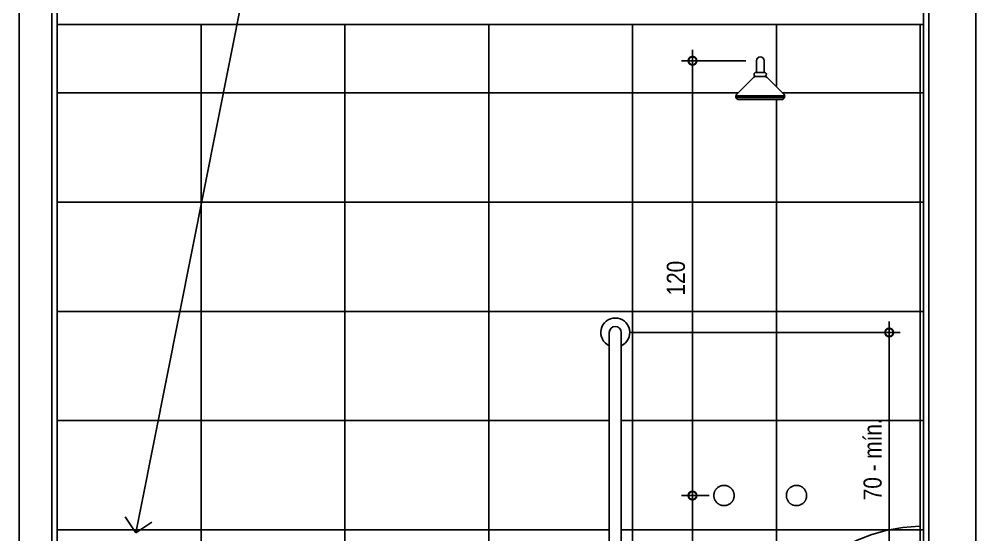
# Model space of a CAD drawing. Header units: metres. Extents: x 3 to 168, y -142 to 28.
# Drawn here: x 97.984 to 100.624, y -85.894 to -84.471 of the extents above; entities that cross this region are included whole.
import ezdxf
from ezdxf import colors
from ezdxf.entities.mleader import LeaderData, LeaderLine
from ezdxf.math import Vec2, Vec3

# ---------------------------------------------------------------- set-up
doc = ezdxf.new("R2010")
doc.units = ezdxf.units.M
doc.linetypes.add('DASHEDX2', pattern=[1.5, 1, -0.5])
for name, color, linetype in [('ARQ-ALV ACAB', 4, 'Continuous'), ('ARQ-ALV OSSO', 5, 'Continuous'), ('ARQ-AUX1', 1, 'Continuous'), ('ARQ-AUX2', 2, 'Continuous'), ('ARQ-CERÂMICA', 7, 'Continuous'), ('ARQ-DIM', 2, 'Continuous'), ('ARQ-HID', 2, 'Continuous'), ('ARQ-PRJ', 7, 'DASHEDX2'), ('ARQ-SIM', 1, 'Continuous')]:
    doc.layers.add(name, color=color, linetype=linetype)
doc.styles.add('Adesa', font='ARIALN.TTF')
doc.dimstyles.new('ADESA 1-0025', dxfattribs={"dimtxt": 0.05, "dimasz": 0.045, "dimexe": 0.03, "dimexo": 0.04, "dimgap": 0.02, "dimtad": 1, "dimtoh": 1, "dimdec": 0, "dimlfac": 100, "dimzin": 4, "dimtxsty": 'Adesa', "dimblk": 'DOTSMALL', "dimcen": 1, "dimdle": 0.03, "dimclrd": 1, "dimclre": 1, "dimclrt": 256, "dimazin": 1, "dimtm": 1e-09, "dimtfac": 1, "dimtdec": 0, "dimtix": 1, "dimtmove": 2, "dimatfit": 0, "dimldrblk": 'DOTSMALL', "dimfxl": 0.8, "dimtvp": 2, "dimtolj": 1, "dimtzin": 0, "dimarcsym": 0})

# ---------------------------------------------------------------- blocks, each defined once
blk = doc.blocks.new('_DotSmall')
at = {"color": 0, "linetype": 'ByBlock', "const_width": 0.5}
blk.add_lwpolyline([(-0.0625, 0, 1), (0.0625, 0, 1)], format="xyb", close=True, dxfattribs=at)
blk = doc.blocks.new('*D336')
at = {"layer": 'ARQ-DIM', "color": 1, "lineweight": -2, "transparency": 16777216}
for p, q in [((100.3845432984395, -85.30574659082254), (100.3845432984395, -86.06574659082247)), ((99.66874352470269, -85.33574659082254), (100.4145432984395, -85.33574659082254)), ((100.3687435247027, -86.03574659082247), (100.4145432984395, -86.03574659082247))]:
    blk.add_line(p, q, dxfattribs=at)
at = {"layer": 'Defpoints', "color": 0, "transparency": 16777216}
for p in [(99.62874352470268, -85.33574659082254), (100.3287435247027, -86.03574659082247), (100.3845432984395, -86.03574659082247)]:
    blk.add_point(p, dxfattribs=at)
at = {"layer": 'ARQ-DIM', "color": 1, "lineweight": -2, "transparency": 16777216, "xscale": 0.045, "yscale": 0.045, "zscale": 0.045}
for p, rotation in [((100.3845432984395, -85.33574659082254), 90), ((100.3845432984395, -86.03574659082247), 270)]:
    blk.add_blockref('_DotSmall', p, dxfattribs=dict(at, rotation=rotation))
at = {"layer": 'ARQ-DIM', "transparency": 16777216, "insert": (100.3389805426414, -85.68574659082252), "char_height": 0.05, "attachment_point": 5, "rotation": 90, "style": 'Adesa'}
blk.add_mtext('\\A1;70 - mín.', dxfattribs=at)
blk = doc.blocks.new('chuveiro frente')
for p, q in [((-0.0099999997764826, 0.069821262077312), (-0.0099999997764826, 0.0998212620770573)), ((0.0099999997764826, 0.069821262077312), (0.0099999997764826, 0.0998212620770573)), ((-0.0173974726349116, 0.0565552249563552), (-0.061309963464737, 0.0127339628788832)), ((-0.0109484726563096, 0.069821262077312), (0.0109484726563096, 0.069821262077312)), ((-0.0109484726563096, 0.0598212620770937), (0.0109484726563096, 0.0598212620770937)), ((0.0173974726349116, 0.0565552249563552), (0.061309963464737, 0.0127339628788832)), ((-0.0626069298014045, 0.0099999999997635), (0.0626069307327271, 0.0099999999997635)), ((-0.0622771624475718, 0.0049999999996544), (0.0622771624475718, 0.0049999999996544)), ((-0.05486096348613501, 0), (0.05486096348613501, 0))]:
    blk.add_line(p, q)
for centre, radius, start, end in [((0, 0.0998212620770573), 0.0099999999999998, 0, 180), ((-0.0109484726563096, 0.0518212620772829), 0.008, 90, 143.7190376890804), ((-0.0109484726563096, 0.0648212620772029), 0.0049999999999955, 90, 270), ((0.0109484726563096, 0.0648212620772029), 0.0049999999999955, 270, 90), ((0.0109484726563096, 0.0518212620772829), 0.008, 36.28096231091956, 90), ((-0.05486096348613501, 0.0079999999998108), 0.008, 143.7190376890804, 270), ((0.05486096348613501, 0.0079999999998108), 0.008, 270, 36.28096231091956)]:
    blk.add_arc(centre, radius, start, end)
blk = doc.blocks.new('*D339')
at = {"layer": 'ARQ-DIM', "color": 1, "lineweight": -2, "transparency": 16777216}
for p, q in [((99.84173940638804, -84.55574659082241), (99.84173940638804, -85.81574679975168)), ((99.98874385674317, -84.58574659082241), (99.81173940638804, -84.58574659082241)), ((99.88808615203625, -85.78574679975168), (99.81173940638804, -85.78574679975168))]:
    blk.add_line(p, q, dxfattribs=at)
at = {"layer": 'Defpoints', "color": 0, "transparency": 16777216}
for p in [(100.0287438567432, -84.58574659082241), (99.84173940638804, -85.78574679975168), (99.92808615203626, -85.78574679975168)]:
    blk.add_point(p, dxfattribs=at)
at = {"layer": 'ARQ-DIM', "color": 1, "lineweight": -2, "transparency": 16777216, "xscale": 0.045, "yscale": 0.045, "zscale": 0.045}
for p, rotation in [((99.84173940638804, -84.58574659082241), 90), ((99.84173940638804, -85.78574679975168), 270)]:
    blk.add_blockref('_DotSmall', p, dxfattribs=dict(at, rotation=rotation))
at = {"layer": 'ARQ-DIM', "transparency": 16777216, "insert": (99.79621075700192, -85.18574669528707), "char_height": 0.05, "attachment_point": 5, "rotation": 90, "style": 'Adesa'}
blk.add_mtext('\\A1;120', dxfattribs=at)
blk = doc.blocks.new('*D335')
at = {"layer": 'ARQ-DIM', "color": 1, "lineweight": -2, "transparency": 16777216}
for p, q in [((99.84173940638827, -85.75574679975168), (99.84173940638827, -86.8157465908225)), ((99.88808615203625, -85.78574679975168), (99.81173940638827, -85.78574679975168)), ((99.98874385674316, -86.7857465908225), (99.81173940638827, -86.7857465908225))]:
    blk.add_line(p, q, dxfattribs=at)
at = {"layer": 'Defpoints', "color": 0, "transparency": 16777216}
for p in [(99.92808615203626, -85.78574679975168, 4.318359476995725e-06), (99.84173940638827, -86.7857465908225), (100.0287438567432, -86.7857465908225, 4.318356323904093e-06)]:
    blk.add_point(p, dxfattribs=at)
at = {"layer": 'ARQ-DIM', "color": 1, "lineweight": -2, "transparency": 16777216, "xscale": 0.045, "yscale": 0.045, "zscale": 0.045}
for p, rotation in [((99.84173940638827, -85.78574679975168), 90), ((99.84173940638827, -86.7857465908225), 270)]:
    blk.add_blockref('_DotSmall', p, dxfattribs=dict(at, rotation=rotation))
at = {"layer": 'ARQ-DIM', "transparency": 16777216, "insert": (99.79621075700214, -86.2857466952871), "char_height": 0.05, "attachment_point": 5, "rotation": 90, "style": 'Adesa'}
blk.add_mtext('\\A1;100', dxfattribs=at)
blk = doc.blocks.new('MIST. CHUV.')
for points in [[(-0.1279984962492157, 1.7374236882e-06), (-0.1279508583097416, 0.0016279581267759), (-0.1277479164152558, 0.0037363870818444), (-0.1273865882902604, 0.0058223245818431), (-0.1268689491300668, 0.0078743875701412), (-0.12655232925702, 0.0088841837127097), (-0.1261977760343419, 0.0098812540252175), (-0.1258057472258364, 0.0108642557342341), (-0.1253768226651849, 0.0118317239959402), (-0.1249115821866375, 0.0127824381072378), (-0.1244106971769091, 0.0137148416717287), (-0.1238748390226013, 0.0146278055388939), (-0.1233048316984017, 0.0155198648650844), (-0.1227014381437178, 0.0163898599822551), (-0.1220655738859299, 0.0172364175994494), (-0.121398123934778, 0.0180584390838453), (-0.1207000648526949, 0.0188546121795389), (-0.119972403719867, 0.0196238687713481), (-0.1192162086515331, 0.0203650797088108), (-0.1184326087980984, 0.0210771158416355), (-0.1176226417570482, 0.0217590311248591), (-0.1159285499601132, 0.0230284708220984), (-0.1141437599211307, 0.0241661050994685), (-0.1122783729582401, 0.025165494747896), (-0.1113187782316166, 0.0256115396697828), (-0.110342978671138, 0.0260209940154687), (-0.1093523475675332, 0.0263932779509878), (-0.1083483192472662, 0.0267278116424313), (-0.107332083895681, 0.027024259396328), (-0.1063053504973189, 0.027282041378769), (-0.1052690345792192, 0.0275009439666155), (-0.1042252113371481, 0.0276805093963481), (-0.1031743995695073, 0.0278206155975204), (-0.1021191322355256, 0.027920926876775), (-0.1010595008878957, 0.0279813821990592), (-0.09999849624919571, 0.0280017679412345), (-0.09837236709880048, 0.0279541300018173), (-0.09626393814378881, 0.0277511881072746), (-0.09417797012620699, 0.0273898599822792), (-0.0921259071378521, 0.0268722208220856), (-0.0911161109953404, 0.0265556314666219), (-0.09011904068277582, 0.0262010782440007), (-0.089136038973816, 0.0258090494353815), (-0.08816857071211001, 0.0253801553924268), (-0.08721788711828171, 0.0249148843962962), (-0.0862854835539614, 0.024414029904151), (-0.08537251968673931, 0.0238781717498432), (-0.084480460360492, 0.0233081644256436), (-0.08361046524337812, 0.0227047708709597), (-0.08276390762612701, 0.0220689066131149), (-0.0819418861418447, 0.0214014566619631), (-0.0811457130460943, 0.0207033975799368), (-0.0803764564542283, 0.0199757364471088), (-0.0796352455167656, 0.0192195413787181), (-0.07892320938399772, 0.0184359110076434), (-0.07824129410083092, 0.0176259439666501), (-0.07697185440347801, 0.015931882687355), (-0.0758341896085816, 0.0141470316130926), (-0.0748347999601541, 0.0122816751677851), (-0.0743887550382673, 0.0113220499236923), (-0.0739793006925814, 0.0103462503630999), (-0.07360701675700548, 0.0093555887420257), (-0.0732724525480356, 0.0083515604217018), (-0.0729760047941958, 0.0073353250701734), (-0.07271822281164109, 0.0063085916716977), (-0.07249932022385142, 0.0052722757537686), (-0.0723197242765358, 0.0042284525115838), (-0.07217961807542028, 0.0031776712615829), (-0.07207930679610891, 0.0021223734100181), (-0.07201888199140771, 0.0010627725799145), (-0.0719984962491757, 1.46276544e-06), (-0.07204610367112341, -0.0016246969024814), (-0.07224907608324921, -0.0037331258576069), (-0.07261040420813092, -0.0058190938751886), (-0.07312804336832451, -0.0078711721222498), (-0.07344466324137139, -0.0088809530059984), (-0.07379921646404941, -0.0098780385773262), (-0.07419124527266868, -0.010861055545106), (-0.0746201698332064, -0.011828523806812), (-0.07508541031175392, -0.0127792074005265), (-0.0755862953214822, -0.0137116262237805), (-0.07612215347578999, -0.0146246053497657), (-0.0766921607999897, -0.0155166494171363), (-0.0772955543546735, -0.0163866445343638), (-0.0779314186124615, -0.0172332174103212), (-0.078598868563727, -0.0180552236358972), (-0.0792969276456964, -0.0188514119904107), (-0.08002458877852442, -0.0196206685822199), (-0.0807807838468583, -0.0203618642609195), (-0.0815643837004067, -0.0210739003937442), (-0.0823743507413432, -0.021755830935731), (-0.0840684120206382, -0.0230252553742071), (-0.08585323257726069, -0.0241628896515204), (-0.087718589022625, -0.0251622640411847), (-0.08867821426677469, -0.0256083242218347), (-0.0896540138273671, -0.0260177785675205), (-0.09064464493085811, -0.0263900472442765), (-0.09164867325112519, -0.0267246114533032), (-0.0926649086027104, -0.0270210439483799), (-0.0936916420011861, -0.0272788259308209), (-0.09472792740153219, -0.0274977437774874), (-0.09577178116124319, -0.0276773092072199), (-0.09682256241135778, -0.0278174154083922), (-0.09787786026286571, -0.0279177266876468), (-0.0989374610929693, -0.0279781514923479), (-0.09999849624919571, -0.0279985372345232), (-0.1016246559171171, -0.0279509298126891), (-0.1037331153898825, -0.0277479574005633), (-0.1058190528898243, -0.027386659793151), (-0.1078711463957055, -0.0268689901153744), (-0.108880912020691, -0.0265524007599106), (-0.1098779823331418, -0.0261978475372894), (-0.1108609840422154, -0.0258058187286702), (-0.1118284523039214, -0.0253769094268955), (-0.1127791664151622, -0.0249116536896418), (-0.1137115699797099, -0.0244107686798566), (-0.1146245338468183, -0.0238749105255488), (-0.1155165931730656, -0.0233049184601123), (-0.1163865882901795, -0.0227015096466653), (-0.1172331459074306, -0.0220656606476405), (-0.1180551368741866, -0.0213981954376686), (-0.1188513404874633, -0.0207001363556424), (-0.1196205970792156, -0.0199724904816344), (-0.120361777499152, -0.0192162801544805), (-0.1210738441495599, -0.018432665042169), (-0.1217557594328404, -0.0176226980011188), (-0.1230251991300796, -0.0159286214630606), (-0.1241628334074497, -0.0141438009064382), (-0.1251622230558772, -0.0122784139435476), (-0.125608267977764, -0.011318803958161), (-0.1260177223234499, -0.0103430043976255), (-0.1263900062589122, -0.0093523580353144), (-0.1267245704679957, -0.0083483297149905), (-0.1270209877043092, -0.0073320943634621), (-0.1272787696867502, -0.0063053609649865), (-0.1274976722746536, -0.0052690755646404), (-0.1276772682218555, -0.0042252218048725), (-0.127817374422971, -0.0031744405548716), (-0.1279176551847562, -0.0021191732208899), (-0.1279781105069836, -0.0010595418732032)], [(0.07200012103648501, 3.0931866922e-06), (0.0720477589759591, 0.00162931388978), (0.0722507008704448, 0.0037377428448485), (0.0726120289954403, 0.0058236803448472), (0.0731296681556338, 0.0078757433331452), (0.0734462880286807, 0.0088855394757138), (0.0738008412513588, 0.0098826097882215), (0.0741928700598643, 0.0108656114972382), (0.0746217946205158, 0.0118330797589442), (0.0750870350990632, 0.0127837938702419), (0.0755879201087916, 0.0137161974347328), (0.0761237782630993, 0.014629161301898), (0.07669378558729902, 0.0155212206280885), (0.0772971791419829, 0.0163912157452592), (0.0779330433997708, 0.0172377733624535), (0.0786004933509227, 0.0180597948468494), (0.0792985524330058, 0.018855967942543), (0.0800262135658337, 0.0196252245343521), (0.0807824086341677, 0.0203664354718149), (0.0815660084876023, 0.0210784716046396), (0.0823759755286525, 0.0217603868878632), (0.0840700673255875, 0.0230298265851025), (0.08585485736457002, 0.0241674608624726), (0.0877202443274606, 0.0251668505109001), (0.0886798390540841, 0.0256128954327869), (0.0896556386145627, 0.0260223497784728), (0.0906462697181675, 0.0263946337139919), (0.0916502980384345, 0.0267291674054354), (0.0926665333900198, 0.0270256151593321), (0.0936932667883818, 0.0272833971417731), (0.0947295827064815, 0.0275022997296196), (0.0957734059485526, 0.0276818651593521), (0.0968242177161934, 0.0278219713605245), (0.0978794850501751, 0.0279222826397791), (0.09893911639780499, 0.0279827379620633), (0.100000121036505, 0.0280031237042385), (0.1016262501869002, 0.0279554857648213), (0.1037346791419119, 0.0277525438702787), (0.1058206471594937, 0.0273912157452833), (0.1078727101478486, 0.0268735765850897), (0.1088825062903603, 0.026556987229626), (0.1098795766029249, 0.0262024340070048), (0.1108625783118847, 0.0258104051983855), (0.1118300465735907, 0.0253815111554309), (0.1127807301674189, 0.0249162401593003), (0.1137131337317393, 0.0244153856671551), (0.1146260975989613, 0.0238795275128473), (0.1155181569252087, 0.0233095201886477), (0.1163881520423225, 0.0227061266339638), (0.1172347096595737, 0.022070262376119), (0.1180567311438559, 0.0214028124249671), (0.1188529042396063, 0.0207047533429409), (0.1196221608314723, 0.0199770922101129), (0.1203633717689351, 0.0192208971417222), (0.121075407901703, 0.0184372667706475), (0.1217573231848697, 0.0176272997296542), (0.1230267628822227, 0.0159332384503591), (0.1241644276771191, 0.0141483873760967), (0.1251638173255466, 0.0122830309307892), (0.1256098622474334, 0.0113234056866963), (0.1260193165931193, 0.010347606126104), (0.1263916005286952, 0.0093569445050298), (0.1267261647376651, 0.0083529161847059), (0.1270226124915049, 0.0073366808331775), (0.1272803944740596, 0.0063099474347018), (0.1274992970618493, 0.0052736315167726), (0.1276788930091649, 0.0042298082745879), (0.1278189992102804, 0.003179027024587), (0.1279193104895918, 0.0021237291730222), (0.127979735294293, 0.0010641283429186), (0.128000121036525, 2.8185284441e-06), (0.1279525136145773, -0.0016233411394774), (0.1277495412024515, -0.0037317700946028), (0.1273882130775698, -0.0058177381121845), (0.1268705739173762, -0.0078698163592458), (0.1265539540443293, -0.0088795972429944), (0.1261994008216513, -0.0098766828143221), (0.125807372013032, -0.0108596997821019), (0.1253784474524943, -0.0118271680438079), (0.1249132069739468, -0.0127778516375224), (0.1244123219642184, -0.0137102704607764), (0.1238764638099107, -0.0146232495867616), (0.123306456485711, -0.0155152936541322), (0.1227030629310271, -0.0163852887713597), (0.1220671986732392, -0.0172318616473172), (0.1213997487219736, -0.0180538678728931), (0.1207016896400042, -0.0188500562274067), (0.1199740285071763, -0.0196193128192158), (0.1192178334388424, -0.0203605084979154), (0.118434233585294, -0.0210725446307402), (0.1176242665443575, -0.0217544751727269), (0.1159302052650625, -0.023023899611203), (0.11414538470844, -0.0241615338885163), (0.1122800282630757, -0.0251609082781806), (0.111320403018926, -0.0256069684588306), (0.1103446034583336, -0.0260164228045164), (0.1093539723548425, -0.0263886914812724), (0.1083499440345755, -0.0267232556902991), (0.1073337086829903, -0.0270196881853758), (0.1063069752845146, -0.0272774701678168), (0.1052706898841685, -0.0274963880144833), (0.1042268361244575, -0.0276759534442158), (0.1031760548743429, -0.0278160596453881), (0.1021207570228349, -0.0279163709246427), (0.1010611561927313, -0.0279767957293439), (0.100000121036505, -0.0279971814715191), (0.0983739613685836, -0.027949574049685), (0.0962655018958182, -0.0277466016375593), (0.0941795643958764, -0.0273853040301469), (0.0921274708899952, -0.0268676343523703), (0.0911177052650097, -0.0265510449969065), (0.0901206349525589, -0.0261964917742853), (0.0891376332434854, -0.0258044629656661), (0.0881701649817793, -0.0253755536638914), (0.0872194508705385, -0.0249102979266377), (0.0862870473059908, -0.0244094129168525), (0.0853740834388824, -0.0238735547625447), (0.0844820241126351, -0.0233035626971082), (0.0836120289955212, -0.0227001538836612), (0.0827654713782701, -0.0220643048846364), (0.0819434804115141, -0.0213968396746645), (0.0811472767982374, -0.0206987805926383), (0.0803780202064851, -0.0199711347186303), (0.0796368397865487, -0.0192149243914764), (0.0789247731361408, -0.0184313092791649), (0.0782428578528603, -0.0176213422381147), (0.0769734181556211, -0.0159272657000565), (0.07583578387825099, -0.0141424451434341), (0.0748363942298235, -0.0122770581805435), (0.0743903493079366, -0.0113174481951569), (0.0739808949622508, -0.0103416486346214), (0.0736086110267885, -0.0093510022723103), (0.073274046817705, -0.0083469739519865), (0.0729776295813914, -0.0073307386004581), (0.0727198475989504, -0.0063040052019824), (0.0725009450110471, -0.0052677198016363), (0.0723213490638451, -0.0042238660418684), (0.0721812428627296, -0.0031730847918675), (0.0720809621009445, -0.0021178174578859), (0.0720205067787171, -0.0010581861101991)]]:
    blk.add_lwpolyline(points, close=True)
blk = doc.blocks.new('_Open90')
at = {"color": 0, "linetype": 'ByBlock', "lineweight": -2}
for p, q in [((-0.5, 0.5), (0, 0)), ((0, 0), (-1, 0)), ((0, 0), (-0.5, -0.5))]:
    blk.add_line(p, q, dxfattribs=at)
blk = doc.blocks.new('AREAS MOLHADAS')
at = {"layer": 'ARQ-CERÂMICA'}
h = blk.add_hatch(dxfattribs=at)
h.set_pattern_fill('LINE', color=256, scale=0.095)
h.set_pattern_definition([(0, (98.08875439854643, -86.78574659082247), (0, 0.301625), [])])
h.paths.add_polyline_path([(100.4787435247686, -84.48574659082247), (99.70190785493476, -84.48574659082247), (98.08875439854643, -84.48574659082247), (98.08875439854643, -86.01924656958701), (98.17095438821619, -86.0192465695871, -1), (98.17395438821615, -86.05224656958808), (98.08875439854643, -86.052246569587), (98.08875439854643, -86.78574659082247), (98.4289543882177, -86.78574659082247), (98.4289543882177, -86.76574659082246, -0.4142135623730951), (98.4589543882177, -86.73574659082246), (98.71895438821771, -86.73574659082246, -0.4142135623730951), (98.74895438821771, -86.76574659082246), (98.74895438821771, -86.78574659082247), (100.4787435247686, -86.78574659082247), (100.4787435247686, -86.34031508070461), (100.0287435247697, -86.34031508070461), (100.0287435247697, -86.32031508070375), (100.4787435247686, -86.32031508070375)])
h.paths.add_polyline_path([(99.64524352470235, -85.37218489484464), (99.64524352470232, -85.98924659081936, 0.4142135623715919), (99.67524352470217, -86.01924659081936), (100.2923052206806, -86.01924659082253, -4.632624486329296), (100.2923052206803, -86.05224659082158), (99.64224352470276, -86.05224659081921, -0.4142135623720277), (99.61224352470288, -86.02224659081921), (99.6122435247029, -85.37218489484464, -4.632624486266343)], flags=16)
h.paths.add_polyline_path([(99.96294668139109, -84.6792077187514), (100.010073082516, -84.63217922331798, -0.2387824883489573), (100.01699407657, -84.62867414991469, -1), (100.01699407657, -84.61794226014159), (100.0180119672099, -84.61794226014159), (100.01801196697, -84.58574659082238, -1), (100.0394757465162, -84.58574659082238), (100.0394757462764, -84.61794226014146), (100.0404936369163, -84.61794226014159, -1), (100.0404936369163, -84.6286741499146, -0.1591083039200013), (100.0455596709569, -84.63032811700738), (100.0926860720818, -84.67735661244082, -0.7254643015117148), (100.0876200380411, -84.69287366898502), (99.96986767544509, -84.69287366898502, -0.6144884342553041)], flags=16)
h.paths.add_polyline_path([(99.93492685796059, -85.75823585859824), (99.94163480516484, -85.7606211711168), (99.94775940843242, -85.76486894913756), (99.9525604604482, -85.7705715547117), (99.95570082755033, -85.7773277700592), (99.95695939096358, -85.78464262188157), (99.95625757593346, -85.79193290884781), (99.9538723081798, -85.79864083281753), (99.94962449017099, -85.80476549374212), (99.94392224976029, -85.80956634574879), (99.93716550115398, -85.81270706815299), (99.92985058928122, -85.81396539124822), (99.92256071283286, -85.81326362589492), (99.91585272399503, -85.8108782985714), (99.90972811989299, -85.80663041255302), (99.90492732379516, -85.80092811095429), (99.90178687878493, -85.79417183542574), (99.90052837120678, -85.78685709426587), (99.90123009038355, -85.77956670686524), (99.90361543893438, -85.77285865833292), (99.90786330013823, -85.76673393512849), (99.91356563782423, -85.761933108649), (99.92032209923555, -85.75879252729854), (99.92763692151509, -85.75753418282689)], flags=16)
h.paths.add_polyline_path([(100.1562561932192, -85.79193155308481), (100.1538709254655, -85.79863947705452), (100.1496231074567, -85.80476413797912), (100.143920867046, -85.80956498998579), (100.1371641184397, -85.81270571238998), (100.1298492065669, -85.81396403548521), (100.1225593301186, -85.81326227013191), (100.1158513412807, -85.81087694280839), (100.1097267371787, -85.80662905679002), (100.1049259410809, -85.80092675519128), (100.1017854960706, -85.79417047966274), (100.1005269884925, -85.78685573850287), (100.1012287076693, -85.77956535110224), (100.1036140562201, -85.77285730256992), (100.1078619174239, -85.76673257936548), (100.1135642551099, -85.761931752886), (100.1203207165212, -85.75879117153553), (100.1276355388008, -85.75753282706388), (100.1349254752463, -85.75823450283524), (100.1416334224505, -85.76061981535379), (100.1477580257181, -85.76486759337456), (100.1525590777339, -85.77057019894869), (100.155699444836, -85.7773264142962), (100.1569580082493, -85.78464126611857)], flags=16)
h.paths.add_polyline_path([(99.05203667309073, -85.95671492410447), (98.32615421012892, -85.95671492410447, -4.632624486266591), (98.32615421012892, -85.92371492410503), (99.05203667309073, -85.92371492410503, -4.632624486266596)], flags=16)
h.paths.add_polyline_path([(98.78966018026397, -86.02971358238116), (98.7897575954881, -86.0446445240179), (98.38815103022709, -86.0446445240179), (98.38638270490698, -86.04464452401788), (98.38647695023168, -86.0301994339329, -0.3883814228005283), (98.40773576981128, -86.00680494934352, -0.02008108954232195), (98.49823889192263, -86.00207810265935, 0.001639189033704891), (98.56526287655235, -86.00105237271636), (98.56526282293093, -85.9951868264476, -0.00655493378666915), (98.58895434867395, -85.99487625043876, -0.006554941580191669), (98.61264580227514, -85.99518685493761), (98.61264575676893, -86.000312900405, -0.01413516384733261), (98.6779014216795, -86.00207797562015, 0.001739782925119161), (98.767620650289, -86.00673237283321, -0.3982306825423633)], flags=16)
h.paths.add_polyline_path([(100.3907540760657, -85.81013267540642), (100.3907540760657, -85.55907537663424), (100.286661306625, -85.55907537663424), (100.286661306625, -85.81013267540642)], flags=24)
h.paths.add_polyline_path([(99.95937187335339, -86.60134597901029), (99.95937187335339, -86.51263520138409), (99.85527910391274, -86.51263520138409), (99.85527910391274, -86.60134597901029)], flags=24)
h.paths.add_polyline_path([(100.3908905017139, -86.45522135207761), (100.3908905017139, -86.36651057445141), (100.2867977322732, -86.36651057445141), (100.2867977322732, -86.45522135207761)], flags=24)
h.paths.add_polyline_path([(99.8479842904262, -85.24768393948898), (99.8479842904262, -85.12711777304969), (99.74389152098554, -85.12711777304969), (99.74389152098554, -85.24768393948898)], flags=24)
h.paths.add_polyline_path([(99.84798429042642, -86.34768393948902), (99.84798429042642, -86.22711777304973), (99.74389152098577, -86.22711777304973), (99.74389152098577, -86.34768393948902)], flags=24)
h.paths.add_polyline_path([(98.2235966689591, -86.45522134146019), (98.2235966689591, -86.36651056383398), (98.11950389951845, -86.36651056383398), (98.11950389951845, -86.45522134146019)], flags=24)
h.paths.add_polyline_path([(98.30969194490727, -86.5345360098511), (98.30969194490727, -86.19111854736815), (98.20559917546662, -86.19111854736815), (98.20559917546662, -86.5345360098511)], flags=24)
h.paths.add_polyline_path([(98.91346247762867, -86.6140367683024), (98.91346247762867, -86.5253259906762), (98.80936970818802, -86.5253259906762), (98.80936970818802, -86.6140367683024)], flags=24)
h.paths.add_polyline_path([(98.91934556590631, -86.04342860227813), (98.91934556590631, -85.9070029542563), (98.7317830374843, -85.9070029542563), (98.7317830374843, -86.04342860227813)], flags=24)
h = blk.add_hatch(dxfattribs=at)
h.set_pattern_fill('LINE', color=256, scale=0.125, angle=90)
h.set_pattern_definition([(90, (98.08875439854643, -86.78574659082247), (-0.396875, 2.430158492058029e-17), [])])
h.paths.add_polyline_path([(100.0287435247685, -86.32031508070375), (100.4787435247686, -86.32031508070375), (100.4787435247686, -84.48574659082247), (99.70190785493476, -84.48574659082247), (98.08875439854643, -84.48574659082247), (98.08875439854643, -86.01924656958701), (98.17095438821619, -86.0192465695871, -1), (98.17395438821615, -86.05224656958808), (98.08875439854643, -86.052246569587), (98.08875439854643, -86.78574659082247), (98.4289543882177, -86.78574659082247), (98.4289543882177, -86.76574659082246, -0.4142135623730951), (98.4589543882177, -86.73574659082246), (98.71895438821771, -86.73574659082246, -0.4142135623730951), (98.74895438821771, -86.76574659082246), (98.74895438821771, -86.78574659082247), (100.4787435247686, -86.78574659082247), (100.4787435247686, -86.34031508070461), (100.0287435247697, -86.34031508070461)])
h.paths.add_polyline_path([(99.6122435247029, -85.37218489484464, -4.632624486266575), (99.64524352470235, -85.37218489484464), (99.64524352470232, -85.98924659081936, 0.4142135623715922), (99.67524352470217, -86.01924659081936), (100.2923052206806, -86.01924659082253, -4.632624486329287), (100.2923052206803, -86.05224659082158), (99.64224352470276, -86.05224659081921, -0.4142135623720276), (99.61224352470288, -86.02224659081921)], flags=16)
h.paths.add_polyline_path([(99.05203667309073, -85.95671492410447), (98.32615421012892, -85.95671492410447, -4.632624486266591), (98.32615421012892, -85.92371492410503), (99.05203667309073, -85.92371492410503, -4.632624486266596)], flags=16)
h.paths.add_polyline_path([(99.92052508893578, -85.75841012501527), (99.9317247242247, -85.75734551351178), (99.94223046258806, -85.76063925251226), (99.95073164795657, -85.76754188932583), (99.95608339065936, -85.77753089387473), (99.95714802864603, -85.78873113165206), (99.95385387357751, -85.79923702562607), (99.94695136021265, -85.8077379011558), (99.93696255975273, -85.81308945280584), (99.92576286935058, -85.81415403876126), (99.91525674753083, -85.81086007999198), (99.90675576146067, -85.80395719093143), (99.90140415777651, -85.79396828244245), (99.90033981500366, -85.78276806676448), (99.90363375324135, -85.7722627055745), (99.9105362518085, -85.76376169046708)], flags=16)
h.paths.add_polyline_path([(100.1014027750622, -85.79396692667943), (100.1003384322894, -85.78276671100147), (100.1036323705271, -85.7722613498115), (100.1105348690942, -85.76376033470407), (100.1205237062215, -85.75840876925227), (100.1317233415104, -85.75734415774878), (100.1422290798738, -85.76063789674926), (100.1507302652423, -85.76754053356282), (100.1560820079451, -85.77752953811172), (100.1571466459317, -85.78872977588905), (100.1538524908632, -85.79923566986307), (100.1469499774984, -85.8077365453928), (100.1369611770384, -85.81308809704284), (100.1257614866363, -85.81415268299826), (100.1152553648165, -85.81085872422898), (100.1067543787464, -85.80395583516842)], flags=16)
h.paths.add_polyline_path([(98.58983087878651, -86.00056628290176, -0.004524480543523062), (98.61067728305562, -85.99908636543864, 0.9865831545355742), (98.61071905162326, -85.9951383812289, 0.006021727861598197), (98.58895434867395, -85.99487625043876, 0.006021720711117519), (98.5671895794466, -85.99513835501395, 1.488387738973784), (98.56731042080337, -86.00101411755499, 0.0005508203530703828)], flags=16)
h.paths.add_polyline_path([(99.9698676754451, -84.69287366898502, -0.6144884342556713), (99.96294668139109, -84.6792077187514), (100.0135854529128, -84.62867414991481), (100.01699407657, -84.62867414991469, -1), (100.01699407657, -84.61794226014159), (100.0180119672099, -84.61794226014159), (100.01801196697, -84.58574659082238, -1), (100.0394757465162, -84.58574659082238), (100.0394757462764, -84.61794226014146), (100.0404936369163, -84.61794226014159, -1), (100.0404936369163, -84.6286741499146, -0.1591083039200013), (100.0455596709569, -84.63032811700738), (100.0974812007932, -84.68214177921196), (100.0959329241141, -84.68214177921196, -0.4903143948234772), (100.0876200380411, -84.69287366898502)], flags=16)
h.paths.add_polyline_path([(100.3907540760657, -85.81013267540642), (100.3907540760657, -85.55907537663424), (100.286661306625, -85.55907537663424), (100.286661306625, -85.81013267540642)], flags=24)
h.paths.add_polyline_path([(99.95937187335339, -86.60134597901029), (99.95937187335339, -86.51263520138409), (99.85527910391274, -86.51263520138409), (99.85527910391274, -86.60134597901029)], flags=24)
h.paths.add_polyline_path([(100.3908905017139, -86.45522135207761), (100.3908905017139, -86.36651057445141), (100.2867977322732, -86.36651057445141), (100.2867977322732, -86.45522135207761)], flags=24)
h.paths.add_polyline_path([(99.8479842904262, -85.24768393948898), (99.8479842904262, -85.12711777304969), (99.74389152098554, -85.12711777304969), (99.74389152098554, -85.24768393948898)], flags=24)
h.paths.add_polyline_path([(99.84798429042642, -86.34768393948902), (99.84798429042642, -86.22711777304973), (99.74389152098577, -86.22711777304973), (99.74389152098577, -86.34768393948902)], flags=24)
h.paths.add_polyline_path([(98.2235966689591, -86.45522134146019), (98.2235966689591, -86.36651056383398), (98.11950389951845, -86.36651056383398), (98.11950389951845, -86.45522134146019)], flags=24)
h.paths.add_polyline_path([(98.30969194490727, -86.5345360098511), (98.30969194490727, -86.19111854736815), (98.20559917546662, -86.19111854736815), (98.20559917546662, -86.5345360098511)], flags=24)
h.paths.add_polyline_path([(98.91346247762867, -86.6140367683024), (98.91346247762867, -86.5253259906762), (98.80936970818802, -86.5253259906762), (98.80936970818802, -86.6140367683024)], flags=24)
h.paths.add_polyline_path([(98.91934556590631, -86.04342860227813), (98.91934556590631, -85.9070029542563), (98.7317830374843, -85.9070029542563), (98.7317830374843, -86.04342860227813)], flags=24)
at = {"layer": 'ARQ-ALV ACAB'}
for p, q in [((98.08875439854643, -86.81574659082247, -8.636712647805652e-06), (98.08875439854643, -82.25574659082247, -8.636712647805652e-06)), ((100.4787435247686, -86.81574659082247, -8.636712647805652e-06), (100.4787435247686, -82.25574659082247, -8.636712647805652e-06))]:
    blk.add_line(p, q, dxfattribs=at)
at = {"layer": 'ARQ-ALV OSSO'}
for p, q in [((97.9837567707746, -86.81574659082247, -8.636712647805652e-06), (97.9837567707746, -82.25574659082247, -8.636712647805652e-06)), ((98.07375439854803, -86.81574659082247, -8.636712647805652e-06), (98.07375439854803, -82.25574659082247, -8.636712647805652e-06)), ((100.4937321910711, -86.81574659082247, -8.636712647805652e-06), (100.4937321910711, -82.25574659082247, -8.636712647805652e-06)), ((100.6236707909024, -86.81574659082247, -8.636712647805652e-06), (100.6236707909024, -82.25574659082247, -8.636712647805652e-06))]:
    blk.add_line(p, q, dxfattribs=at)
at = {"layer": 'ARQ-AUX1'}
blk.add_line((98.08875439854643, -84.48574659082247, -8.636712647805652e-06), (100.4787435247686, -84.48574659082247, -8.636712647805652e-06), dxfattribs=at)
at = {"layer": 'ARQ-AUX1', "elevation": -8.636712647812591e-06}
blk.add_lwpolyline([(99.70190785493476, -84.48574659082247), (100.4787435247686, -84.48574659082247)], dxfattribs=at)
at = {"layer": 'ARQ-HID'}
for p, q in [((99.6122435247029, -86.02224659081921, -8.63670949471402e-06), (99.6122435247029, -85.33574659082251, -8.63670949471402e-06)), ((99.64524352470235, -85.98924659081936, -8.63670949471402e-06), (99.64524352470235, -85.33574659082251, -8.63670949471402e-06))]:
    blk.add_line(p, q, dxfattribs=at)
for radius, start, end in [(0.04, 294.3619779399957, 245.6380220600043), (0.0164999999999935, 0, 180)]:
    blk.add_arc((99.62874352470263, -85.33574659082251, -8.63670949471402e-06), radius, start, end, dxfattribs=at)
at = {"layer": 'ARQ-PRJ', "ltscale": 0.5}
blk.add_arc((100.4789830301789, -86.32041428709343, -8.63670949471402e-06), 0.4502395163400213, 91.43044558203643, 179.9873753692611, dxfattribs=at)
at = {"layer": 'ARQ-AUX2'}
blk.add_blockref('MIST. CHUV.', (100.0287423529912, -85.78575137754393, -8.63670949471402e-06), dxfattribs=at)
at = {"layer": 'ARQ-HID', "xscale": -1.073188977311633, "yscale": 1.073188977311633, "zscale": 1.073188977311633}
blk.add_blockref('chuveiro frente', (100.0287438567431, -84.69287366898482, -8.63670949471402e-06), dxfattribs=at)
at = {"layer": 'ARQ-DIM'}
for base, p1, p2, picture, middle in [((99.84173940638804, -85.78574679975168, -8.63670949471402e-06), (100.0287438567431, -84.58574659082238, -8.63670949471402e-06), (99.9280861520362, -85.78574679975165, -8.63670949471402e-06), '*D339', (99.79621075700192, -85.18574669528707, -8.63670949471402e-06)), ((99.84173940638827, -86.7857465908225, -1.295506897170975e-05), (99.9280861520362, -85.78574679975165, -8.63670949471402e-06), (100.0287438567431, -86.78574659082247, -8.636712647805652e-06), '*D335', (99.79621075700214, -86.2857466952871, -1.295506897170975e-05))]:
    dim = blk.add_linear_dim(base=base, p1=p1, p2=p2, angle=90, dimstyle='ADESA 1-0025', dxfattribs=at)
    dim.commit()
    dim.dimension.update_dxf_attribs({"geometry": picture, "text_midpoint": middle})
dim = blk.add_linear_dim(base=(100.3845432984395, -86.03574659082247, -8.63670949471402e-06), p1=(99.62874352470263, -85.33574659082251, -8.63670949471402e-06), p2=(100.3287435247027, -86.03574659082244, -8.63670949471402e-06), angle=90, text='<> - mín.', dimstyle='ADESA 1-0025', override={"dimtxsty": 'Adesa'}, dxfattribs=at)
dim.commit()
dim.dimension.update_dxf_attribs({"geometry": '*D336', "text_midpoint": (100.3389805426414, -85.68574659082252, -8.63670949471402e-06)})
at = {"layer": 'ARQ-SIM'}
ml = blk.add_multileader_mtext('Standard', dxfattribs=at)
ml.set_content('CONFORME NBR 9050, ALTURA DO VASO SANITÁRIO ENTRE 43cm E 45cm. COM O ASSENTO A ALTURA NO MÁXIMO 46cm.\\PESSA ALTURA PODE SER OBTIDA PELA EXECUÇÃO DE UM SÓCULO SOB A BASE DA BACIA COM CAIXA ACOPLADA, ISENTO DE CANTOS VIVOS E COM SUA PROJEÇÃO AVANÇANDO NO MÁXIMO 5cm.', color=2, style='Adesa')
ml.set_leader_properties(color=256)
ml.set_arrow_properties(name='OPEN90')
ml.build(insert=Vec2(0, 0))
ml.multileader.update_dxf_attribs({"text_left_attachment_type": 2, "text_right_attachment_type": 2, "dogleg_length": 0.2, "arrow_head_size": 0.075})
ctx = ml.context
ctx.base_point, ctx.char_height, ctx.arrow_head_size, ctx.landing_gap_size, ctx.plane_origin = Vec3(98.84915082409992, -83.54651006653319, 9.134947161869591e-05), 0.05, 0.075, 0.025, Vec3(97.92760820702074, -84.2017104720422, 9.134947161869591e-05)
ctx.left_attachment, ctx.right_attachment = 2, 2
notes = []
notes.append((ctx, [(0, (1, 1, 0), (98.77165001214507, -83.54651006653319, 9.134947161869591e-05), (1, 0), 0.07750081195484598, [(0, [(98.3059801734143, -85.88855932630717, 9.134947161869591e-05)], 0, [])])]))
ctx.mtext.insert, ctx.mtext.width, ctx.mtext.flow_direction = Vec3(98.87415082409993, -83.10556531892064, 9.134947161869591e-05), 1.043137395630737, 5
for ctx, leaders in notes:
    for number, flags, end, landing, length, lines in leaders:
        leader = LeaderData()
        leader.index, (leader.has_last_leader_line, leader.has_dogleg_vector, leader.attachment_direction) = number, flags
        leader.last_leader_point, leader.dogleg_vector, leader.dogleg_length = Vec3(end), Vec3(landing), length
        for number, points, colour, breaks in lines:
            line = LeaderLine()
            line.index, line.vertices, line.color, line.breaks = number, Vec3.list(points), colors.encode_raw_color(colour), breaks
            leader.lines.append(line)
        ctx.leaders.append(leader)

msp = doc.modelspace()

# ---------------------------------------------------------------- block references
msp.add_blockref('AREAS MOLHADAS', (0, 0))

doc.saveas('drawing.dxf')
